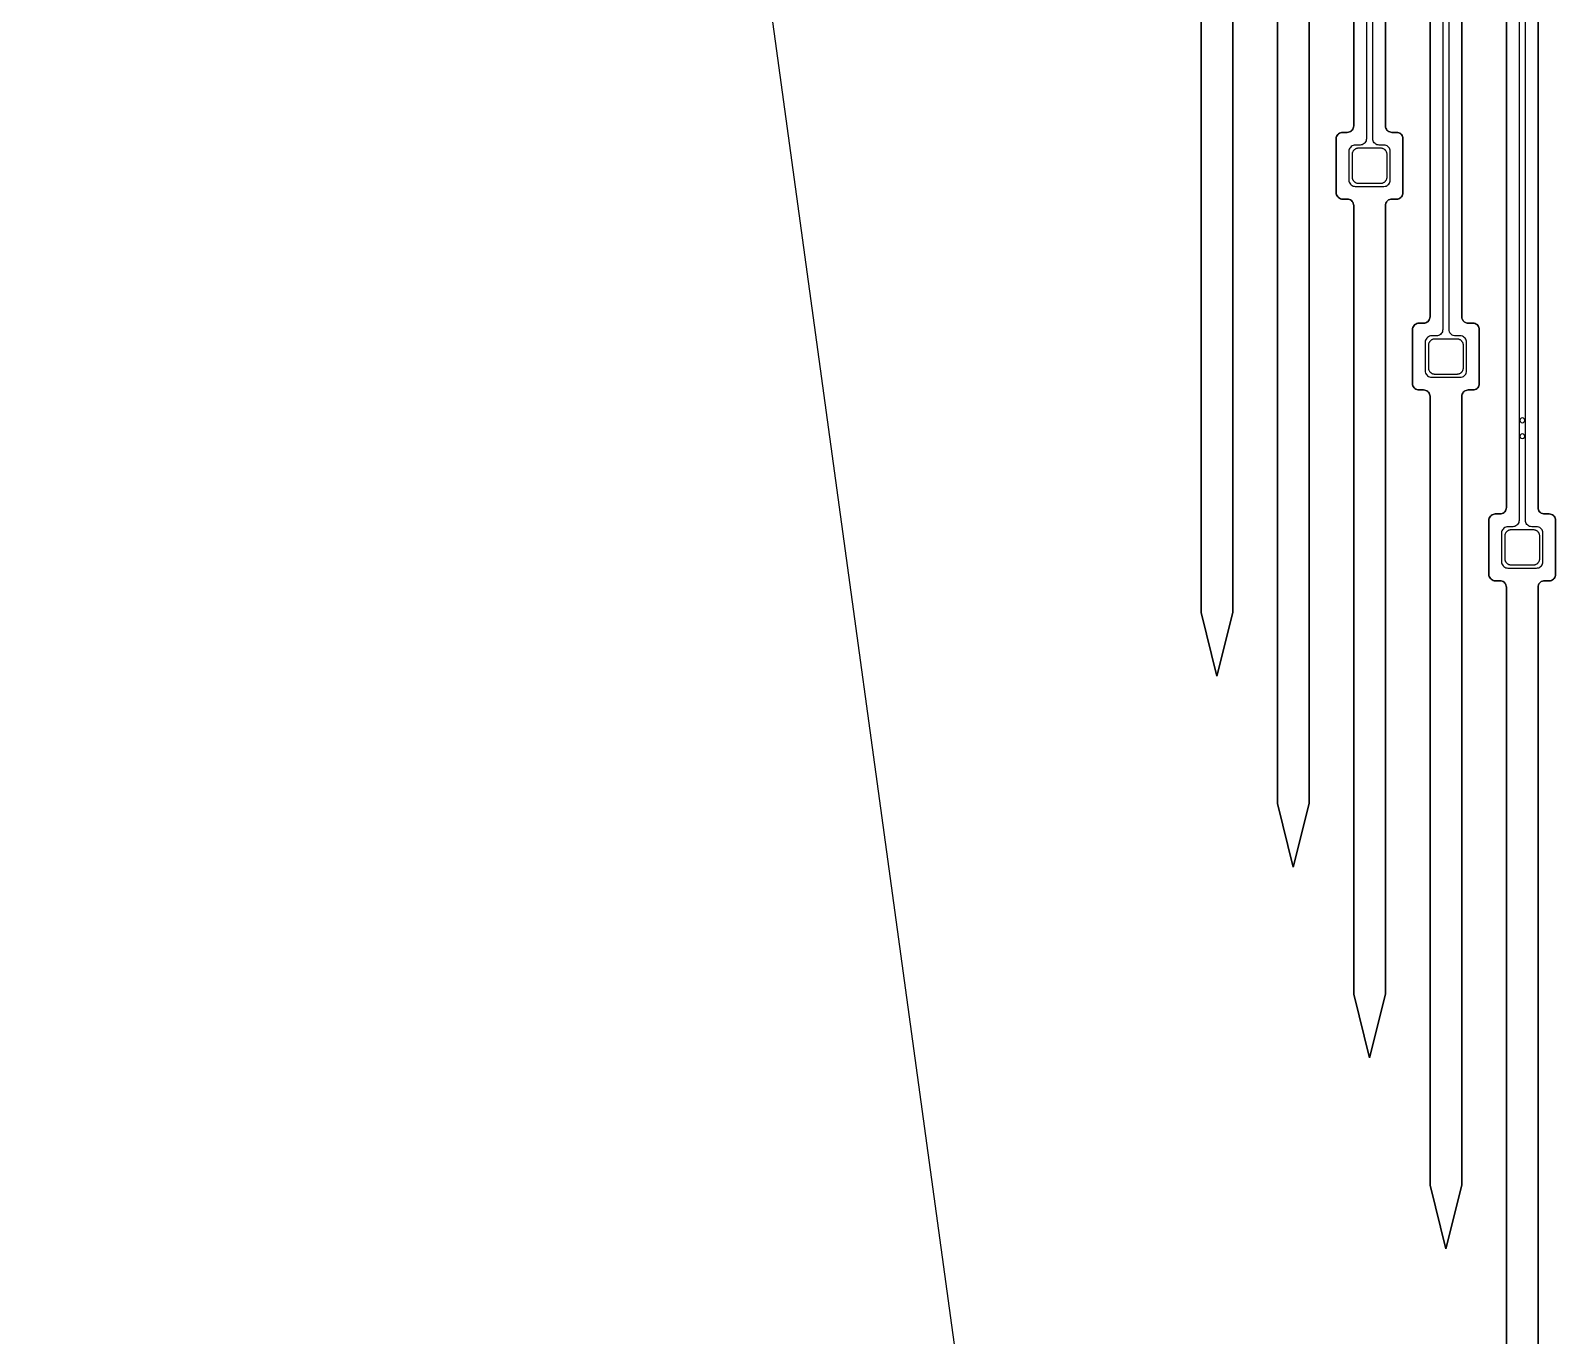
# Model space of a CAD drawing. Header units: metres. Extents: x -1550 to 1550, y -904 to 26100.
# Drawn here: x -966 to -485, y 3928.7 to 4339 of the extents above; entities that cross this region are included whole.
import ezdxf

# ---------------------------------------------------------------- set-up
doc = ezdxf.new("R2010")
doc.units = ezdxf.units.M
for name, color, linetype in [('Electrodes', 2, 'CONTINUOUS'), ('Metal', 4, 'CONTINUOUS'), ('pattern_ionp', 7, 'CONTINUOUS'), ('Polyimide', 3, 'CONTINUOUS'), ('Polyimide_Negative', 5, 'CONTINUOUS')]:
    doc.layers.add(name, color=color, linetype=linetype)

msp = doc.modelspace()

# ---------------------------------------------------------------- linework, layer by layer
at = {"layer": 'Electrodes'}
for points in [[(-541.5, 4291.01), (-541.36, 4291.01), (-541.23, 4291.03), (-541.09, 4291.05), (-540.96, 4291.08), (-540.83, 4291.12), (-540.7, 4291.17), (-540.58, 4291.23), (-540.46, 4291.3), (-540.35, 4291.37), (-540.24, 4291.46), (-540.13, 4291.55), (-540.04, 4291.64), (-539.95, 4291.75), (-539.87, 4291.85), (-539.79, 4291.97), (-539.72, 4292.09), (-539.67, 4292.21), (-539.62, 4292.34), (-539.57, 4292.47), (-539.54, 4292.6), (-539.52, 4292.74), (-539.5, 4292.87), (-539.5, 4293.01), (-539.5, 4300.01), (-539.5, 4300.14), (-539.52, 4300.28), (-539.54, 4300.41), (-539.57, 4300.55), (-539.62, 4300.68), (-539.67, 4300.8), (-539.72, 4300.93), (-539.79, 4301.05), (-539.87, 4301.16), (-539.95, 4301.27), (-540.04, 4301.37), (-540.13, 4301.47), (-540.24, 4301.56), (-540.35, 4301.64), (-540.46, 4301.72), (-540.58, 4301.78), (-540.7, 4301.84), (-540.83, 4301.89), (-540.96, 4301.93), (-541.09, 4301.97), (-541.23, 4301.99), (-541.36, 4302), (-541.5, 4302.01), (-548.5, 4302.01), (-548.64, 4302), (-548.77, 4301.99), (-548.91, 4301.97), (-549.04, 4301.93), (-549.17, 4301.89), (-549.3, 4301.84), (-549.42, 4301.78), (-549.54, 4301.72), (-549.65, 4301.64), (-549.76, 4301.56), (-549.87, 4301.47), (-549.96, 4301.37), (-550.05, 4301.27), (-550.13, 4301.16), (-550.21, 4301.05), (-550.28, 4300.93), (-550.33, 4300.8), (-550.38, 4300.68), (-550.43, 4300.55), (-550.46, 4300.41), (-550.48, 4300.28), (-550.5, 4300.14), (-550.5, 4300.01), (-550.5, 4293.01), (-550.5, 4292.87), (-550.48, 4292.74), (-550.46, 4292.6), (-550.43, 4292.47), (-550.38, 4292.34), (-550.33, 4292.21), (-550.28, 4292.09), (-550.21, 4291.97), (-550.13, 4291.85), (-550.05, 4291.75), (-549.96, 4291.64), (-549.87, 4291.55), (-549.76, 4291.46), (-549.65, 4291.37), (-549.54, 4291.3), (-549.42, 4291.23), (-549.3, 4291.17), (-549.17, 4291.12), (-549.04, 4291.08), (-548.91, 4291.05), (-548.77, 4291.03), (-548.64, 4291.01), (-548.5, 4291.01), (-541.5, 4291.01)], [(-517.5, 4231.01), (-517.36, 4231.01), (-517.23, 4231.03), (-517.09, 4231.05), (-516.96, 4231.08), (-516.83, 4231.12), (-516.7, 4231.17), (-516.58, 4231.23), (-516.46, 4231.3), (-516.35, 4231.37), (-516.24, 4231.46), (-516.13, 4231.55), (-516.04, 4231.64), (-515.95, 4231.75), (-515.87, 4231.85), (-515.79, 4231.97), (-515.72, 4232.09), (-515.67, 4232.21), (-515.62, 4232.34), (-515.57, 4232.47), (-515.54, 4232.6), (-515.52, 4232.74), (-515.5, 4232.87), (-515.5, 4233.01), (-515.5, 4240.01), (-515.5, 4240.14), (-515.52, 4240.28), (-515.54, 4240.41), (-515.57, 4240.55), (-515.62, 4240.68), (-515.67, 4240.8), (-515.72, 4240.93), (-515.79, 4241.05), (-515.87, 4241.16), (-515.95, 4241.27), (-516.04, 4241.37), (-516.13, 4241.47), (-516.24, 4241.56), (-516.35, 4241.64), (-516.46, 4241.72), (-516.58, 4241.78), (-516.7, 4241.84), (-516.83, 4241.89), (-516.96, 4241.93), (-517.09, 4241.97), (-517.23, 4241.99), (-517.36, 4242), (-517.5, 4242.01), (-524.5, 4242.01), (-524.64, 4242), (-524.77, 4241.99), (-524.91, 4241.97), (-525.04, 4241.93), (-525.17, 4241.89), (-525.3, 4241.84), (-525.42, 4241.78), (-525.54, 4241.72), (-525.65, 4241.64), (-525.76, 4241.56), (-525.87, 4241.47), (-525.96, 4241.37), (-526.05, 4241.27), (-526.13, 4241.16), (-526.21, 4241.05), (-526.28, 4240.93), (-526.33, 4240.8), (-526.38, 4240.68), (-526.43, 4240.55), (-526.46, 4240.41), (-526.48, 4240.28), (-526.5, 4240.14), (-526.5, 4240.01), (-526.5, 4233.01), (-526.5, 4232.87), (-526.48, 4232.74), (-526.46, 4232.6), (-526.43, 4232.47), (-526.38, 4232.34), (-526.33, 4232.21), (-526.28, 4232.09), (-526.21, 4231.97), (-526.13, 4231.85), (-526.05, 4231.75), (-525.96, 4231.64), (-525.87, 4231.55), (-525.76, 4231.46), (-525.65, 4231.37), (-525.54, 4231.3), (-525.42, 4231.23), (-525.3, 4231.17), (-525.17, 4231.12), (-525.04, 4231.08), (-524.91, 4231.05), (-524.77, 4231.03), (-524.64, 4231.01), (-524.5, 4231.01), (-517.5, 4231.01)], [(-493.5, 4171.01), (-493.36, 4171.01), (-493.23, 4171.03), (-493.09, 4171.05), (-492.96, 4171.08), (-492.83, 4171.12), (-492.7, 4171.17), (-492.58, 4171.23), (-492.46, 4171.3), (-492.35, 4171.37), (-492.24, 4171.46), (-492.13, 4171.55), (-492.04, 4171.64), (-491.95, 4171.75), (-491.87, 4171.85), (-491.79, 4171.97), (-491.72, 4172.09), (-491.67, 4172.21), (-491.62, 4172.34), (-491.57, 4172.47), (-491.54, 4172.6), (-491.52, 4172.74), (-491.5, 4172.87), (-491.5, 4173.01), (-491.5, 4180.01), (-491.5, 4180.14), (-491.52, 4180.28), (-491.54, 4180.41), (-491.57, 4180.55), (-491.62, 4180.68), (-491.67, 4180.8), (-491.72, 4180.93), (-491.79, 4181.05), (-491.87, 4181.16), (-491.95, 4181.27), (-492.04, 4181.37), (-492.13, 4181.47), (-492.24, 4181.56), (-492.35, 4181.64), (-492.46, 4181.72), (-492.58, 4181.78), (-492.7, 4181.84), (-492.83, 4181.89), (-492.96, 4181.93), (-493.09, 4181.97), (-493.23, 4181.99), (-493.36, 4182), (-493.5, 4182.01), (-500.5, 4182.01), (-500.64, 4182), (-500.77, 4181.99), (-500.91, 4181.97), (-501.04, 4181.93), (-501.17, 4181.89), (-501.3, 4181.84), (-501.42, 4181.78), (-501.54, 4181.72), (-501.65, 4181.64), (-501.76, 4181.56), (-501.87, 4181.47), (-501.96, 4181.37), (-502.05, 4181.27), (-502.13, 4181.16), (-502.21, 4181.05), (-502.28, 4180.93), (-502.33, 4180.8), (-502.38, 4180.68), (-502.43, 4180.55), (-502.46, 4180.41), (-502.48, 4180.28), (-502.5, 4180.14), (-502.5, 4180.01), (-502.5, 4173.01), (-502.5, 4172.87), (-502.48, 4172.74), (-502.46, 4172.6), (-502.43, 4172.47), (-502.38, 4172.34), (-502.33, 4172.21), (-502.28, 4172.09), (-502.21, 4171.97), (-502.13, 4171.85), (-502.05, 4171.75), (-501.96, 4171.64), (-501.87, 4171.55), (-501.76, 4171.46), (-501.65, 4171.37), (-501.54, 4171.3), (-501.42, 4171.23), (-501.3, 4171.17), (-501.17, 4171.12), (-501.04, 4171.08), (-500.91, 4171.05), (-500.77, 4171.03), (-500.64, 4171.01), (-500.5, 4171.01), (-493.5, 4171.01)]]:
    msp.add_lwpolyline(points, close=True, dxfattribs=at)
at = {"layer": 'Metal'}
for points in [[(-546, 11993.5), (-546, 4305.01), (-546.03, 4304.66), (-546.12, 4304.32), (-546.27, 4304.01), (-546.47, 4303.72), (-546.71, 4303.48), (-547, 4303.28), (-547.32, 4303.13), (-547.65, 4303.04), (-548, 4303.01), (-549.5, 4303.01), (-549.85, 4302.98), (-550.18, 4302.89), (-550.5, 4302.74), (-550.79, 4302.54), (-551.03, 4302.29), (-551.23, 4302.01), (-551.38, 4301.69), (-551.47, 4301.36), (-551.5, 4301.01), (-551.5, 4292.01), (-551.47, 4291.66), (-551.38, 4291.32), (-551.23, 4291.01), (-551.03, 4290.72), (-550.79, 4290.48), (-550.5, 4290.28), (-550.18, 4290.13), (-549.85, 4290.04), (-549.5, 4290.01), (-540.5, 4290.01), (-540.15, 4290.04), (-539.82, 4290.13), (-539.5, 4290.28), (-539.21, 4290.48), (-538.97, 4290.72), (-538.77, 4291.01), (-538.62, 4291.32), (-538.53, 4291.66), (-538.5, 4292.01), (-538.5, 4301.01), (-538.53, 4301.36), (-538.62, 4301.69), (-538.77, 4302.01), (-538.97, 4302.29), (-539.21, 4302.54), (-539.5, 4302.74), (-539.82, 4302.89), (-540.15, 4302.98), (-540.5, 4303.01), (-542, 4303.01), (-542.35, 4303.04), (-542.68, 4303.13), (-543, 4303.28), (-543.29, 4303.48), (-543.53, 4303.72), (-543.73, 4304.01), (-543.88, 4304.32), (-543.97, 4304.66), (-544, 4305.01), (-544, 11993.5)], [(-522, 11993.5), (-522, 4245.01), (-522.03, 4244.66), (-522.12, 4244.32), (-522.27, 4244.01), (-522.47, 4243.72), (-522.71, 4243.48), (-523, 4243.28), (-523.32, 4243.13), (-523.65, 4243.04), (-524, 4243.01), (-525.5, 4243.01), (-525.85, 4242.98), (-526.18, 4242.89), (-526.5, 4242.74), (-526.79, 4242.54), (-527.03, 4242.29), (-527.23, 4242.01), (-527.38, 4241.69), (-527.47, 4241.36), (-527.5, 4241.01), (-527.5, 4232.01), (-527.47, 4231.66), (-527.38, 4231.32), (-527.23, 4231.01), (-527.03, 4230.72), (-526.79, 4230.48), (-526.5, 4230.28), (-526.18, 4230.13), (-525.85, 4230.04), (-525.5, 4230.01), (-516.5, 4230.01), (-516.15, 4230.04), (-515.82, 4230.13), (-515.5, 4230.28), (-515.21, 4230.48), (-514.97, 4230.72), (-514.77, 4231.01), (-514.62, 4231.32), (-514.53, 4231.66), (-514.5, 4232.01), (-514.5, 4241.01), (-514.53, 4241.36), (-514.62, 4241.69), (-514.77, 4242.01), (-514.97, 4242.29), (-515.21, 4242.54), (-515.5, 4242.74), (-515.82, 4242.89), (-516.15, 4242.98), (-516.5, 4243.01), (-518, 4243.01), (-518.35, 4243.04), (-518.68, 4243.13), (-519, 4243.28), (-519.29, 4243.48), (-519.53, 4243.72), (-519.73, 4244.01), (-519.88, 4244.32), (-519.97, 4244.66), (-520, 4245.01), (-520, 11993.5)], [(-498, 11993.5), (-498, 4185.01), (-498.03, 4184.66), (-498.12, 4184.32), (-498.27, 4184.01), (-498.47, 4183.72), (-498.71, 4183.48), (-499, 4183.28), (-499.32, 4183.13), (-499.65, 4183.04), (-500, 4183.01), (-501.5, 4183.01), (-501.85, 4182.98), (-502.18, 4182.89), (-502.5, 4182.74), (-502.79, 4182.54), (-503.03, 4182.29), (-503.23, 4182.01), (-503.38, 4181.69), (-503.47, 4181.36), (-503.5, 4181.01), (-503.5, 4172.01), (-503.47, 4171.66), (-503.38, 4171.32), (-503.23, 4171.01), (-503.03, 4170.72), (-502.79, 4170.48), (-502.5, 4170.28), (-502.18, 4170.13), (-501.85, 4170.04), (-501.5, 4170.01), (-492.5, 4170.01), (-492.15, 4170.04), (-491.82, 4170.13), (-491.5, 4170.28), (-491.21, 4170.48), (-490.97, 4170.72), (-490.77, 4171.01), (-490.62, 4171.32), (-490.53, 4171.66), (-490.5, 4172.01), (-490.5, 4181.01), (-490.53, 4181.36), (-490.62, 4181.69), (-490.77, 4182.01), (-490.97, 4182.29), (-491.21, 4182.54), (-491.5, 4182.74), (-491.82, 4182.89), (-492.15, 4182.98), (-492.5, 4183.01), (-494, 4183.01), (-494.35, 4183.04), (-494.68, 4183.13), (-495, 4183.28), (-495.29, 4183.48), (-495.53, 4183.72), (-495.73, 4184.01), (-495.88, 4184.32), (-495.97, 4184.66), (-496, 4185.01), (-496, 11993.5)]]:
    msp.add_lwpolyline(points, dxfattribs=at)
at = {"layer": 'pattern_ionp'}
for points in [[(-496.21, 4216.45), (-496.31, 4216.83), (-496.59, 4217.1), (-496.96, 4217.2), (-497.34, 4217.1), (-497.61, 4216.83), (-497.71, 4216.45), (-497.61, 4216.08), (-497.34, 4215.8), (-496.96, 4215.7), (-496.59, 4215.8), (-496.31, 4216.08), (-496.21, 4216.45)], [(-496.21, 4211.45), (-496.31, 4211.83), (-496.59, 4212.1), (-496.96, 4212.2), (-497.34, 4212.1), (-497.61, 4211.83), (-497.71, 4211.45), (-497.61, 4211.08), (-497.34, 4210.8), (-496.96, 4210.7), (-496.59, 4210.8), (-496.31, 4211.08), (-496.21, 4211.45)]]:
    msp.add_lwpolyline(points, close=True, dxfattribs=at)
at = {"layer": 'Polyimide'}
for points in [[(-540, 11978.5), (-540, 4309.01), (-539.97, 4308.66), (-539.88, 4308.32), (-539.73, 4308.01), (-539.53, 4307.72), (-539.29, 4307.48), (-539, 4307.28), (-538.68, 4307.13), (-538.35, 4307.04), (-538, 4307.01), (-536.5, 4307.01), (-536.15, 4306.98), (-535.82, 4306.89), (-535.5, 4306.74), (-535.21, 4306.54), (-534.97, 4306.29), (-534.77, 4306.01), (-534.62, 4305.69), (-534.53, 4305.36), (-534.5, 4305.01), (-534.5, 4288.01), (-534.53, 4287.66), (-534.62, 4287.32), (-534.77, 4287.01), (-534.97, 4286.72), (-535.21, 4286.48), (-535.5, 4286.28), (-535.82, 4286.13), (-536.15, 4286.04), (-536.5, 4286.01), (-538, 4286.01), (-538.35, 4285.98), (-538.68, 4285.89), (-539, 4285.74), (-539.29, 4285.54), (-539.53, 4285.29), (-539.73, 4285.01), (-539.88, 4284.69), (-539.97, 4284.36), (-540, 4284.01), (-540, 4036.01), (-545, 4016.01), (-550, 4036.01), (-550, 4284.01), (-550.03, 4284.36), (-550.12, 4284.69), (-550.27, 4285.01), (-550.47, 4285.29), (-550.71, 4285.54), (-551, 4285.74), (-551.32, 4285.89), (-551.65, 4285.98), (-552, 4286.01), (-553.5, 4286.01), (-553.85, 4286.04), (-554.18, 4286.13), (-554.5, 4286.28), (-554.79, 4286.48), (-555.03, 4286.72), (-555.23, 4287.01), (-555.38, 4287.32), (-555.47, 4287.66), (-555.5, 4288.01), (-555.5, 4305.01), (-555.47, 4305.36), (-555.38, 4305.69), (-555.23, 4306.01), (-555.03, 4306.29), (-554.79, 4306.54), (-554.5, 4306.74), (-554.18, 4306.89), (-553.85, 4306.98), (-553.5, 4307.01), (-552, 4307.01), (-551.65, 4307.04), (-551.32, 4307.13), (-551, 4307.28), (-550.71, 4307.48), (-550.47, 4307.72), (-550.27, 4308.01), (-550.12, 4308.32), (-550.03, 4308.66), (-550, 4309.01), (-550, 11978.5)], [(-516, 11978.5), (-516, 4249.01), (-515.97, 4248.66), (-515.88, 4248.32), (-515.73, 4248.01), (-515.53, 4247.72), (-515.29, 4247.48), (-515, 4247.28), (-514.68, 4247.13), (-514.35, 4247.04), (-514, 4247.01), (-512.5, 4247.01), (-512.15, 4246.98), (-511.82, 4246.89), (-511.5, 4246.74), (-511.21, 4246.54), (-510.97, 4246.29), (-510.77, 4246.01), (-510.62, 4245.69), (-510.53, 4245.36), (-510.5, 4245.01), (-510.5, 4228.01), (-510.53, 4227.66), (-510.62, 4227.32), (-510.77, 4227.01), (-510.97, 4226.72), (-511.21, 4226.48), (-511.5, 4226.28), (-511.82, 4226.13), (-512.15, 4226.04), (-512.5, 4226.01), (-514, 4226.01), (-514.35, 4225.98), (-514.68, 4225.89), (-515, 4225.74), (-515.29, 4225.54), (-515.53, 4225.29), (-515.73, 4225.01), (-515.88, 4224.69), (-515.97, 4224.36), (-516, 4224.01), (-516, 3976.01), (-521, 3956.01), (-526, 3976.01), (-526, 4224.01), (-526.03, 4224.36), (-526.12, 4224.69), (-526.27, 4225.01), (-526.47, 4225.29), (-526.71, 4225.54), (-527, 4225.74), (-527.32, 4225.89), (-527.65, 4225.98), (-528, 4226.01), (-529.5, 4226.01), (-529.85, 4226.04), (-530.18, 4226.13), (-530.5, 4226.28), (-530.79, 4226.48), (-531.03, 4226.72), (-531.23, 4227.01), (-531.38, 4227.32), (-531.47, 4227.66), (-531.5, 4228.01), (-531.5, 4245.01), (-531.47, 4245.36), (-531.38, 4245.69), (-531.23, 4246.01), (-531.03, 4246.29), (-530.79, 4246.54), (-530.5, 4246.74), (-530.18, 4246.89), (-529.85, 4246.98), (-529.5, 4247.01), (-528, 4247.01), (-527.65, 4247.04), (-527.32, 4247.13), (-527, 4247.28), (-526.71, 4247.48), (-526.47, 4247.72), (-526.27, 4248.01), (-526.12, 4248.32), (-526.03, 4248.66), (-526, 4249.01), (-526, 11978.5)], [(-502, 3916.01), (-502, 4164.01), (-502.03, 4164.36), (-502.12, 4164.69), (-502.27, 4165.01), (-502.47, 4165.29), (-502.71, 4165.54), (-503, 4165.74), (-503.32, 4165.89), (-503.65, 4165.98), (-504, 4166.01), (-505.5, 4166.01), (-505.85, 4166.04), (-506.18, 4166.13), (-506.5, 4166.28), (-506.79, 4166.48), (-507.03, 4166.72), (-507.23, 4167.01), (-507.38, 4167.32), (-507.47, 4167.66), (-507.5, 4168.01), (-507.5, 4185.01), (-507.47, 4185.36), (-507.38, 4185.69), (-507.23, 4186.01), (-507.03, 4186.29), (-506.79, 4186.54), (-506.5, 4186.74), (-506.18, 4186.89), (-505.85, 4186.98), (-505.5, 4187.01), (-504, 4187.01), (-503.65, 4187.04), (-503.32, 4187.13), (-503, 4187.28), (-502.71, 4187.48), (-502.47, 4187.72), (-502.27, 4188.01), (-502.12, 4188.32), (-502.03, 4188.66), (-502, 4189.01), (-502, 11978.5)], [(-492, 11978.5), (-492, 4189.01), (-491.97, 4188.66), (-491.88, 4188.32), (-491.73, 4188.01), (-491.53, 4187.72), (-491.29, 4187.48), (-491, 4187.28), (-490.68, 4187.13), (-490.35, 4187.04), (-490, 4187.01), (-488.5, 4187.01), (-488.15, 4186.98), (-487.82, 4186.89), (-487.5, 4186.74), (-487.21, 4186.54), (-486.97, 4186.29), (-486.77, 4186.01), (-486.62, 4185.69), (-486.53, 4185.36), (-486.5, 4185.01), (-486.5, 4168.01), (-486.53, 4167.66), (-486.62, 4167.32), (-486.77, 4167.01), (-486.97, 4166.72), (-487.21, 4166.48), (-487.5, 4166.28), (-487.82, 4166.13), (-488.15, 4166.04), (-488.5, 4166.01), (-490, 4166.01), (-490.35, 4165.98), (-490.68, 4165.89), (-491, 4165.74), (-491.29, 4165.54), (-491.53, 4165.29), (-491.73, 4165.01), (-491.88, 4164.69), (-491.97, 4164.36), (-492, 4164.01), (-492, 3916.01)], [(-588, 4404.01), (-588, 4156.01), (-593, 4136.01), (-598, 4156.01), (-598, 4404.01)], [(-564, 4344.01), (-564, 4096.01), (-569, 4076.01), (-574, 4096.01), (-574, 4344.01)]]:
    msp.add_lwpolyline(points, dxfattribs=at)
at = {"layer": 'Polyimide_Negative'}
for points in [[(-22, 11978.5), (-22, -116.48), (-22.5, -116.48), (-22.5, -137.48), (-22, -137.48), (-22, -387.48), (-22, -587.48), (-22, -628.09), (-24.31, -635.25), (-25.99, -638.43), (-28.23, -640.89), (-31.03, -642.36), (-36.34, -643.61), (-38.23, -645.59), (-39.87, -649.42), (-40.39, -651.11), (-40.5, -654.04), (-40.5, -665.28), (-46.65, -651.78), (-966, 6040.77)], [(-550, 11978.5), (-550, 4309.01), (-550.03, 4308.66), (-550.12, 4308.32), (-550.27, 4308.01), (-550.47, 4307.72), (-550.71, 4307.48), (-551, 4307.28), (-551.32, 4307.13), (-551.65, 4307.04), (-552, 4307.01), (-553.5, 4307.01), (-553.85, 4306.98), (-554.18, 4306.89), (-554.5, 4306.74), (-554.79, 4306.54), (-555.03, 4306.29), (-555.23, 4306.01), (-555.38, 4305.69), (-555.47, 4305.36), (-555.5, 4305.01), (-555.5, 4288.01), (-555.47, 4287.66), (-555.38, 4287.32), (-555.23, 4287.01), (-555.03, 4286.72), (-554.79, 4286.48), (-554.5, 4286.28), (-554.18, 4286.13), (-553.85, 4286.04), (-553.5, 4286.01), (-552, 4286.01), (-551.65, 4285.98), (-551.32, 4285.89), (-551, 4285.74), (-550.71, 4285.54), (-550.47, 4285.29), (-550.27, 4285.01), (-550.12, 4284.69), (-550.03, 4284.36), (-550, 4284.01), (-550, 4036.01), (-545, 4016.01), (-540, 4036.01), (-540, 4284.01), (-539.97, 4284.36), (-539.88, 4284.69), (-539.73, 4285.01), (-539.53, 4285.29), (-539.29, 4285.54), (-539, 4285.74), (-538.68, 4285.89), (-538.35, 4285.98), (-538, 4286.01), (-536.5, 4286.01), (-536.15, 4286.04), (-535.82, 4286.13), (-535.5, 4286.28), (-535.21, 4286.48), (-534.97, 4286.72), (-534.77, 4287.01), (-534.62, 4287.32), (-534.53, 4287.66), (-534.5, 4288.01), (-534.5, 4305.01), (-534.53, 4305.36), (-534.62, 4305.69), (-534.77, 4306.01), (-534.97, 4306.29), (-535.21, 4306.54), (-535.5, 4306.74), (-535.82, 4306.89), (-536.15, 4306.98), (-536.5, 4307.01), (-538, 4307.01), (-538.35, 4307.04), (-538.68, 4307.13), (-539, 4307.28), (-539.29, 4307.48), (-539.53, 4307.72), (-539.73, 4308.01), (-539.88, 4308.32), (-539.97, 4308.66), (-540, 4309.01), (-540, 11978.5)], [(-526, 11978.5), (-526, 4249.01), (-526.03, 4248.66), (-526.12, 4248.32), (-526.27, 4248.01), (-526.47, 4247.72), (-526.71, 4247.48), (-527, 4247.28), (-527.32, 4247.13), (-527.65, 4247.04), (-528, 4247.01), (-529.5, 4247.01), (-529.85, 4246.98), (-530.18, 4246.89), (-530.5, 4246.74), (-530.79, 4246.54), (-531.03, 4246.29), (-531.23, 4246.01), (-531.38, 4245.69), (-531.47, 4245.36), (-531.5, 4245.01), (-531.5, 4228.01), (-531.47, 4227.66), (-531.38, 4227.32), (-531.23, 4227.01), (-531.03, 4226.72), (-530.79, 4226.48), (-530.5, 4226.28), (-530.18, 4226.13), (-529.85, 4226.04), (-529.5, 4226.01), (-528, 4226.01), (-527.65, 4225.98), (-527.32, 4225.89), (-527, 4225.74), (-526.71, 4225.54), (-526.47, 4225.29), (-526.27, 4225.01), (-526.12, 4224.69), (-526.03, 4224.36), (-526, 4224.01), (-526, 3976.01), (-521, 3956.01), (-516, 3976.01), (-516, 4224.01), (-515.97, 4224.36), (-515.88, 4224.69), (-515.73, 4225.01), (-515.53, 4225.29), (-515.29, 4225.54), (-515, 4225.74), (-514.68, 4225.89), (-514.35, 4225.98), (-514, 4226.01), (-512.5, 4226.01), (-512.15, 4226.04), (-511.82, 4226.13), (-511.5, 4226.28), (-511.21, 4226.48), (-510.97, 4226.72), (-510.77, 4227.01), (-510.62, 4227.32), (-510.53, 4227.66), (-510.5, 4228.01), (-510.5, 4245.01), (-510.53, 4245.36), (-510.62, 4245.69), (-510.77, 4246.01), (-510.97, 4246.29), (-511.21, 4246.54), (-511.5, 4246.74), (-511.82, 4246.89), (-512.15, 4246.98), (-512.5, 4247.01), (-514, 4247.01), (-514.35, 4247.04), (-514.68, 4247.13), (-515, 4247.28), (-515.29, 4247.48), (-515.53, 4247.72), (-515.73, 4248.01), (-515.88, 4248.32), (-515.97, 4248.66), (-516, 4249.01), (-516, 11978.5)], [(-502, 11978.5), (-502, 4189.01), (-502.03, 4188.66), (-502.12, 4188.32), (-502.27, 4188.01), (-502.47, 4187.72), (-502.71, 4187.48), (-503, 4187.28), (-503.32, 4187.13), (-503.65, 4187.04), (-504, 4187.01), (-505.5, 4187.01), (-505.85, 4186.98), (-506.18, 4186.89), (-506.5, 4186.74), (-506.79, 4186.54), (-507.03, 4186.29), (-507.23, 4186.01), (-507.38, 4185.69), (-507.47, 4185.36), (-507.5, 4185.01), (-507.5, 4168.01), (-507.47, 4167.66), (-507.38, 4167.32), (-507.23, 4167.01), (-507.03, 4166.72), (-506.79, 4166.48), (-506.5, 4166.28), (-506.18, 4166.13), (-505.85, 4166.04), (-505.5, 4166.01), (-504, 4166.01), (-503.65, 4165.98), (-503.32, 4165.89), (-503, 4165.74), (-502.71, 4165.54), (-502.47, 4165.29), (-502.27, 4165.01), (-502.12, 4164.69), (-502.03, 4164.36), (-502, 4164.01), (-502, 3916.01)], [(-492, 3916.01), (-492, 4164.01), (-491.97, 4164.36), (-491.88, 4164.69), (-491.73, 4165.01), (-491.53, 4165.29), (-491.29, 4165.54), (-491, 4165.74), (-490.68, 4165.89), (-490.35, 4165.98), (-490, 4166.01), (-488.5, 4166.01), (-488.15, 4166.04), (-487.82, 4166.13), (-487.5, 4166.28), (-487.21, 4166.48), (-486.97, 4166.72), (-486.77, 4167.01), (-486.62, 4167.32), (-486.53, 4167.66), (-486.5, 4168.01), (-486.5, 4185.01), (-486.53, 4185.36), (-486.62, 4185.69), (-486.77, 4186.01), (-486.97, 4186.29), (-487.21, 4186.54), (-487.5, 4186.74), (-487.82, 4186.89), (-488.15, 4186.98), (-488.5, 4187.01), (-490, 4187.01), (-490.35, 4187.04), (-490.68, 4187.13), (-491, 4187.28), (-491.29, 4187.48), (-491.53, 4187.72), (-491.73, 4188.01), (-491.88, 4188.32), (-491.97, 4188.66), (-492, 4189.01), (-492, 11978.5)], [(-598, 4404.01), (-598, 4156.01), (-593, 4136.01), (-588, 4156.01), (-588, 4404.01)], [(-574, 4344.01), (-574, 4096.01), (-569, 4076.01), (-564, 4096.01), (-564, 4344.01)]]:
    msp.add_lwpolyline(points, dxfattribs=at)

doc.saveas('drawing.dxf')
